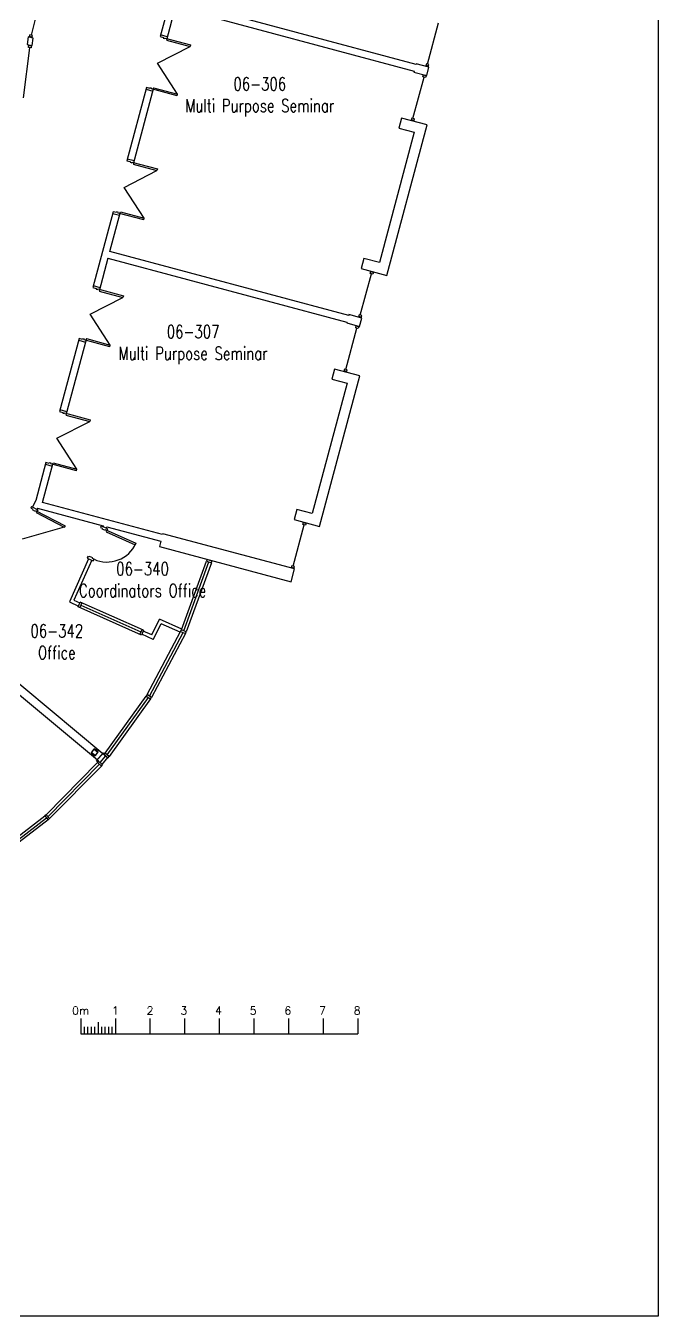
# Model space of a CAD drawing. Extents: x 11182 to 734459, y -1391328 to 152085.
# Drawn here: x 430428 to 448680, y -474945 to -437691 of the extents above; entities that cross this region are included whole.
import ezdxf
from ezdxf.enums import TextEntityAlignment as Align

# ---------------------------------------------------------------- set-up
doc = ezdxf.new("R2010")
doc.units = 0
doc.header["$LTSCALE"] = 500
doc.header["$MEASUREMENT"] = 0
doc.layers.get('0').update_dxf_attribs({"linetype": 'CONTINUOUS'})
doc.layers.add('0_Defpoints', color=106, linetype='CONTINUOUS', plot=False)
for name, color, linetype in [('0_room_data', 7, 'CONTINUOUS'), ('0_text', 7, 'CONTINUOUS'), ('1_Wall_Exist', 251, 'CONTINUOUS'), ('3_Text', 7, 'CONTINUOUS')]:
    doc.layers.add(name, color=color, linetype=linetype)
doc.styles.add('1_200', font='simplex.shx', dxfattribs={"width": 0.75, "height": 460})
doc.styles.get("Standard").update_dxf_attribs({"font": 'ROMANS', "height": 200})

# ---------------------------------------------------------------- blocks, each defined once
blk = doc.blocks.new('room_data')
at = {"layer": '3_Text', "style": '1_200', "width": 0.75}
for tag, p in [('ROOMNUM', (0, 0)), ('ROOMUSE', (0, -575))]:
    blk.add_attdef(tag, text='', height=345, dxfattribs=at).set_placement(p, align=Align.MIDDLE_CENTER)

msp = doc.modelspace()

# ---------------------------------------------------------------- linework, layer by layer
for p, q in [((432012, -466347), (432012, -466793)), ((433012, -466347), (433012, -466793)), ((434012, -466347), (434012, -466793)), ((435012, -466347), (435012, -466793)), ((436012, -466347), (436012, -466793)), ((437012, -466347), (437012, -466793)), ((438012, -466347), (438012, -466793)), ((439012, -466347), (439012, -466793)), ((440012, -466347), (440012, -466793)), ((432012, -466793), (440012, -466793)), ((432112, -466594), (432112, -466793)), ((432212, -466594), (432212, -466793)), ((432312, -466594), (432312, -466793)), ((432412, -466594), (432412, -466793)), ((432512, -466461), (432512, -466793)), ((432612, -466594), (432612, -466793)), ((432712, -466594), (432712, -466793)), ((432812, -466594), (432812, -466793)), ((432912, -466594), (432912, -466793))]:
    msp.add_line(p, q)
at = {"layer": '0_Defpoints'}
msp.add_lwpolyline([(356967, -416450), (448680, -416450), (448680, -474945), (356967, -474945)], close=True, dxfattribs=at)
at = {"layer": '1_Wall_Exist'}
for p, q in [((434846, -435985), (434305, -438004)), ((441690, -438809), (434791, -436960)), ((434740, -437153), (434485, -438104)), ((434740, -437153), (441638, -439002)), ((430731, -437388), (430578, -437958)), ((442024, -438800), (442344, -437607)), ((430496, -438008), (430466, -438235)), ((430642, -438047), (430496, -438008)), ((430545, -437949), (430527, -438016)), ((430604, -438016), (430532, -437997)), ((430617, -437968), (430545, -437949)), ((430599, -438036), (430617, -437968)), ((430615, -438255), (430642, -438047)), ((434305, -438004), (434400, -438030)), ((434511, -438007), (434318, -437955)), ((434400, -438030), (434395, -438048)), ((434395, -438048), (434444, -438061)), ((434444, -438061), (434448, -438043)), ((434448, -438043), (435185, -438240)), ((434485, -438104), (435172, -438289)), ((430539, -438322), (430349, -439767)), ((430466, -438235), (430615, -438255)), ((430504, -438317), (430514, -438241)), ((430580, -438327), (430504, -438317)), ((430586, -438277), (430511, -438267)), ((430590, -438251), (430580, -438327)), ((434227, -438772), (435172, -438289)), ((435185, -438240), (435172, -438289)), ((434804, -439662), (434227, -438772)), ((441696, -438784), (441690, -438809)), ((442065, -438883), (441696, -438784)), ((441991, -438791), (441973, -438858)), ((442050, -438859), (441978, -438839)), ((442063, -438810), (441991, -438791)), ((442045, -438878), (442063, -438810)), ((441603, -440369), (441923, -439176)), ((441638, -439002), (441632, -439026)), ((441632, -439026), (442000, -439125)), ((441890, -439168), (441908, -439100)), ((441962, -439187), (441890, -439168)), ((441975, -439139), (441903, -439119)), ((441980, -439119), (441962, -439187)), ((442000, -439125), (442065, -438883)), ((433911, -439475), (433345, -441587)), ((434117, -439478), (433525, -441687)), ((433897, -439524), (434091, -439576)), ((434006, -439500), (433911, -439475)), ((434011, -439482), (434006, -439500)), ((434059, -439495), (434011, -439482)), ((434055, -439513), (434059, -439495)), ((434792, -439711), (434055, -439513)), ((434117, -439478), (434804, -439662)), ((434792, -439711), (434804, -439662)), ((440845, -444897), (442010, -440551)), ((441276, -440354), (441198, -440646)), ((441198, -440646), (441640, -440764)), ((442010, -440551), (441276, -440354)), ((441570, -440360), (441552, -440428)), ((441630, -440428), (441557, -440409)), ((441643, -440380), (441570, -440360)), ((441625, -440448), (441643, -440380)), ((441640, -440764), (440632, -444528)), ((433345, -441587), (433440, -441612)), ((433551, -441589), (433358, -441537)), ((433440, -441612), (433435, -441630)), ((433435, -441630), (433484, -441643)), ((433484, -441643), (433489, -441625)), ((433489, -441625), (434226, -441823)), ((433525, -441687), (434213, -441871)), ((434226, -441823), (434213, -441871)), ((433267, -442354), (434213, -441871)), ((433845, -443244), (433267, -442354)), ((432951, -443057), (432363, -445248)), ((432850, -444205), (433157, -443060)), ((432938, -443106), (433131, -443158)), ((433046, -443082), (432951, -443057)), ((433051, -443064), (433046, -443082)), ((433100, -443077), (433051, -443064)), ((433095, -443095), (433100, -443077)), ((433832, -443293), (433095, -443095)), ((433157, -443060), (433845, -443244)), ((433832, -443293), (433845, -443244)), ((432798, -444398), (432544, -445348)), ((432798, -444398), (439697, -446246)), ((439749, -446053), (432850, -444205)), ((440189, -444409), (440111, -444701)), ((440632, -444528), (440189, -444409)), ((440111, -444701), (440845, -444897)), ((440369, -444842), (440387, -444775)), ((440455, -444814), (440382, -444794)), ((440460, -444794), (440442, -444862)), ((440083, -446044), (440403, -444851)), ((440442, -444862), (440369, -444842)), ((432286, -446015), (433231, -445533)), ((432363, -445248), (432459, -445274)), ((432570, -445251), (432377, -445199)), ((432459, -445274), (432454, -445292)), ((432454, -445292), (432502, -445305)), ((432502, -445305), (432507, -445287)), ((432507, -445287), (433244, -445484)), ((432544, -445348), (433231, -445533)), ((433244, -445484), (433231, -445533)), ((432863, -446906), (432286, -446015)), ((439697, -446246), (439691, -446270)), ((439691, -446270), (440059, -446369)), ((439755, -446029), (439749, -446053)), ((440123, -446128), (439755, -446029)), ((440050, -446035), (440032, -446103)), ((440109, -446103), (440037, -446084)), ((440122, -446055), (440050, -446035)), ((440059, -446369), (440123, -446128)), ((440104, -446122), (440122, -446055)), ((439662, -447614), (439982, -446421)), ((439949, -446412), (439967, -446344)), ((440021, -446431), (439949, -446412)), ((440034, -446383), (439962, -446364)), ((440039, -446364), (440021, -446431)), ((431970, -446718), (431404, -448830)), ((432176, -446722), (431584, -448931)), ((431956, -446768), (432150, -446820)), ((432065, -446744), (431970, -446718)), ((432070, -446726), (432065, -446744)), ((432118, -446739), (432070, -446726)), ((432113, -446757), (432118, -446739)), ((432850, -446955), (432113, -446757)), ((432176, -446722), (432863, -446906)), ((432850, -446955), (432863, -446906)), ((438904, -452142), (440069, -447795)), ((439335, -447599), (439257, -447890)), ((440069, -447795), (439335, -447599)), ((439629, -447605), (439611, -447673)), ((439689, -447673), (439616, -447653)), ((439702, -447624), (439629, -447605)), ((439683, -447692), (439702, -447624)), ((439699, -448009), (438691, -451772)), ((439257, -447890), (439699, -448009)), ((431404, -448830), (431499, -448856)), ((431610, -448833), (431417, -448781)), ((431499, -448856), (431494, -448874)), ((431494, -448874), (431543, -448887)), ((431543, -448887), (431548, -448869)), ((431548, -448869), (432285, -449067)), ((431326, -449598), (432272, -449115)), ((431584, -448931), (432272, -449115)), ((432285, -449067), (432272, -449115)), ((431904, -450488), (431326, -449598)), ((431010, -450301), (430716, -451397)), ((430909, -451449), (431216, -450304)), ((430997, -450350), (431190, -450402)), ((431105, -450326), (431010, -450301)), ((431110, -450308), (431105, -450326)), ((431159, -450321), (431110, -450308)), ((431154, -450339), (431159, -450321)), ((431891, -450537), (431154, -450339)), ((431216, -450304), (431904, -450488)), ((431891, -450537), (431904, -450488)), ((430715, -451397), (430619, -451581)), ((430716, -451397), (430715, -451397)), ((434377, -452378), (430909, -451449)), ((430596, -451569), (430572, -451613)), ((430572, -451613), (430618, -451637)), ((430596, -451569), (430773, -451661)), ((430618, -451637), (430609, -451653)), ((430609, -451653), (430696, -451699)), ((430696, -451699), (430705, -451682)), ((430705, -451682), (431560, -452129)), ((430773, -451661), (430729, -451745)), ((430729, -451745), (431539, -452168)), ((430769, -451618), (430752, -451650)), ((430769, -451618), (432665, -452126)), ((438248, -451653), (438170, -451945)), ((438691, -451772), (438248, -451653)), ((431539, -452168), (430327, -452516)), ((431560, -452129), (431539, -452168)), ((432607, -452130), (432586, -452176)), ((432586, -452176), (432633, -452197)), ((432789, -452212), (432607, -452130)), ((432633, -452197), (432625, -452214)), ((432625, -452214), (432715, -452254)), ((432665, -452126), (432654, -452151)), ((432715, -452254), (432722, -452237)), ((432722, -452237), (433604, -452630)), ((432762, -452153), (432745, -452192)), ((432789, -452212), (432751, -452299)), ((432762, -452153), (434325, -452571)), ((438142, -453289), (438461, -452096)), ((438170, -451945), (438904, -452142)), ((438428, -452087), (438446, -452019)), ((438501, -452106), (438428, -452087)), ((438514, -452058), (438441, -452039)), ((438519, -452039), (438501, -452106)), ((432751, -452299), (433585, -452671)), ((433604, -452630), (433585, -452671)), ((434325, -452571), (434284, -452722)), ((434383, -452354), (434377, -452378)), ((438182, -453372), (434383, -452354)), ((432214, -453011), (432194, -453056)), ((432261, -453032), (432214, -453011)), ((432268, -453014), (432261, -453032)), ((432358, -453054), (432268, -453014)), ((434284, -452722), (438084, -453740)), ((432241, -453078), (431685, -454325)), ((432332, -453118), (431817, -454274)), ((432194, -453056), (432376, -453138)), ((432350, -453071), (432358, -453054)), ((432397, -453092), (432350, -453071)), ((432376, -453138), (432397, -453092)), ((434917, -455130), (435643, -453146)), ((434986, -455160), (435713, -453171)), ((435784, -453197), (435054, -455191)), ((438084, -453740), (438182, -453372)), ((438109, -453280), (438090, -453347)), ((438168, -453347), (438096, -453328)), ((438181, -453299), (438109, -453280)), ((438163, -453367), (438181, -453299)), ((431685, -454325), (431950, -454443)), ((431817, -454274), (431991, -454352)), ((433767, -455280), (431940, -454466)), ((433828, -455143), (432001, -454329)), ((432016, -454418), (433752, -455191)), ((434063, -455275), (434291, -454823)), ((434928, -455107), (434291, -454823)), ((434063, -455275), (433818, -455166)), ((433930, -457001), (434897, -455175)), ((433994, -457040), (434966, -455206)), ((435034, -455236), (434058, -457080)), ((434107, -455404), (434336, -454953)), ((434887, -455198), (434336, -454953)), ((434887, -455198), (434928, -455107)), ((428765, -455457), (432654, -458696)), ((434107, -455404), (433778, -455257)), ((432493, -458888), (428600, -455645)), ((432722, -458693), (433904, -457043)), ((432780, -458740), (433968, -457083)), ((434031, -457122), (432838, -458788)), ((432389, -458577), (432322, -458657)), ((432331, -458665), (432398, -458585)), ((432406, -458581), (432405, -458569)), ((432415, -458583), (432495, -458651)), ((432503, -458642), (432423, -458574)), ((431015, -460468), (432495, -458964)), ((432325, -458691), (432405, -458758)), ((432413, -458749), (432332, -458682)), ((432422, -458763), (432421, -458752)), ((432497, -458667), (432429, -458748)), ((432438, -458755), (432506, -458675)), ((432472, -458913), (432669, -458679)), ((432472, -458913), (432510, -458946)), ((432527, -458926), (432488, -458894)), ((432729, -458763), (432565, -458958)), ((432629, -459013), (432794, -458816)), ((432653, -458698), (432691, -458731)), ((432669, -458679), (432707, -458711)), ((431065, -460524), (432552, -459012)), ((432609, -459061), (431114, -460581)), ((429291, -461795), (430977, -460501)), ((429333, -461858), (431027, -460557)), ((431077, -460614), (429374, -461920))]:
    msp.add_line(p, q, dxfattribs=at)
at = {"layer": '1_Wall_Exist', "extrusion": (0, 0, -1)}
for p, q in [((435660, -453099), (435643, -453146)), ((435643, -453146), (435784, -453197)), ((435801, -453150), (435660, -453099)), ((435784, -453197), (435801, -453150)), ((431940, -454466), (432001, -454329)), ((432047, -454349), (431986, -454486)), ((433722, -455260), (433783, -455123)), ((433828, -455143), (433767, -455280)), ((434897, -455175), (435034, -455236)), ((435054, -455191), (434917, -455130)), ((435034, -455236), (435054, -455191)), ((433930, -457001), (433904, -457043)), ((433904, -457043), (434031, -457122)), ((434058, -457080), (433930, -457001)), ((434031, -457122), (434058, -457080)), ((432527, -458926), (432495, -458964)), ((432495, -458964), (432609, -459061)), ((432641, -459023), (432527, -458926)), ((432722, -458693), (432691, -458731)), ((432691, -458731), (432806, -458826)), ((432838, -458788), (432722, -458693)), ((432806, -458826), (432838, -458788)), ((432609, -459061), (432641, -459023)), ((431015, -460468), (430977, -460501)), ((431114, -460581), (431015, -460468)), ((430977, -460501), (431077, -460614)), ((431077, -460614), (431114, -460581))]:
    msp.add_line(p, q, dxfattribs=at)
at = {"layer": '1_Wall_Exist'}
for centre, radius, start, end in [((432769, -452258), 914, 245.9551, 335.9551), ((432407, -458592), 23.6, 50, 140), ((432407, -458592), 11.8, 50, 140), ((432340, -458673), 23.6, 140, 230), ((432340, -458673), 11.8, 140, 230), ((432420, -458740), 23.6, 230, 320), ((432420, -458740), 11.8, 230, 320), ((432488, -458660), 11.8, 320, 50), ((432488, -458660), 23.6, 320, 50)]:
    msp.add_arc(centre, radius, start, end, dxfattribs=at)

# ---------------------------------------------------------------- block references
at = {"layer": '0_room_data', "xscale": 1.089432688349144, "yscale": 1.089432688349144, "zscale": 1.089432688349144}
for p, values in [((437182, -439369), {'ROOMNUM': '06-306', 'ROOMUSE': 'Multi Purpose Seminar'}), ((435257, -446522), {'ROOMNUM': '06-307', 'ROOMUSE': 'Multi Purpose Seminar'}), ((433798, -453368), {'ROOMNUM': '06-340', 'ROOMUSE': 'Coordinators Office'}), ((431323, -455161), {'ROOMNUM': '06-342', 'ROOMUSE': 'Office'})]:
    msp.add_blockref('room_data', p, dxfattribs=at).add_auto_attribs(values)

# ---------------------------------------------------------------- texts
at = {"layer": '0_text'}
for s, p in [('0m', (432012, -466122)), ('1', (433012, -466122)), ('2', (434012, -466122)), ('3', (434989, -466122)), ('4', (435989, -466122)), ('5', (436989, -466122)), ('6', (437989, -466122)), ('7', (438989, -466122)), ('8', (439989, -466122))]:
    msp.add_text(s, height=231, rotation=0, dxfattribs=at).set_placement(p, align=Align.MIDDLE_CENTER)

doc.saveas('drawing.dxf')
